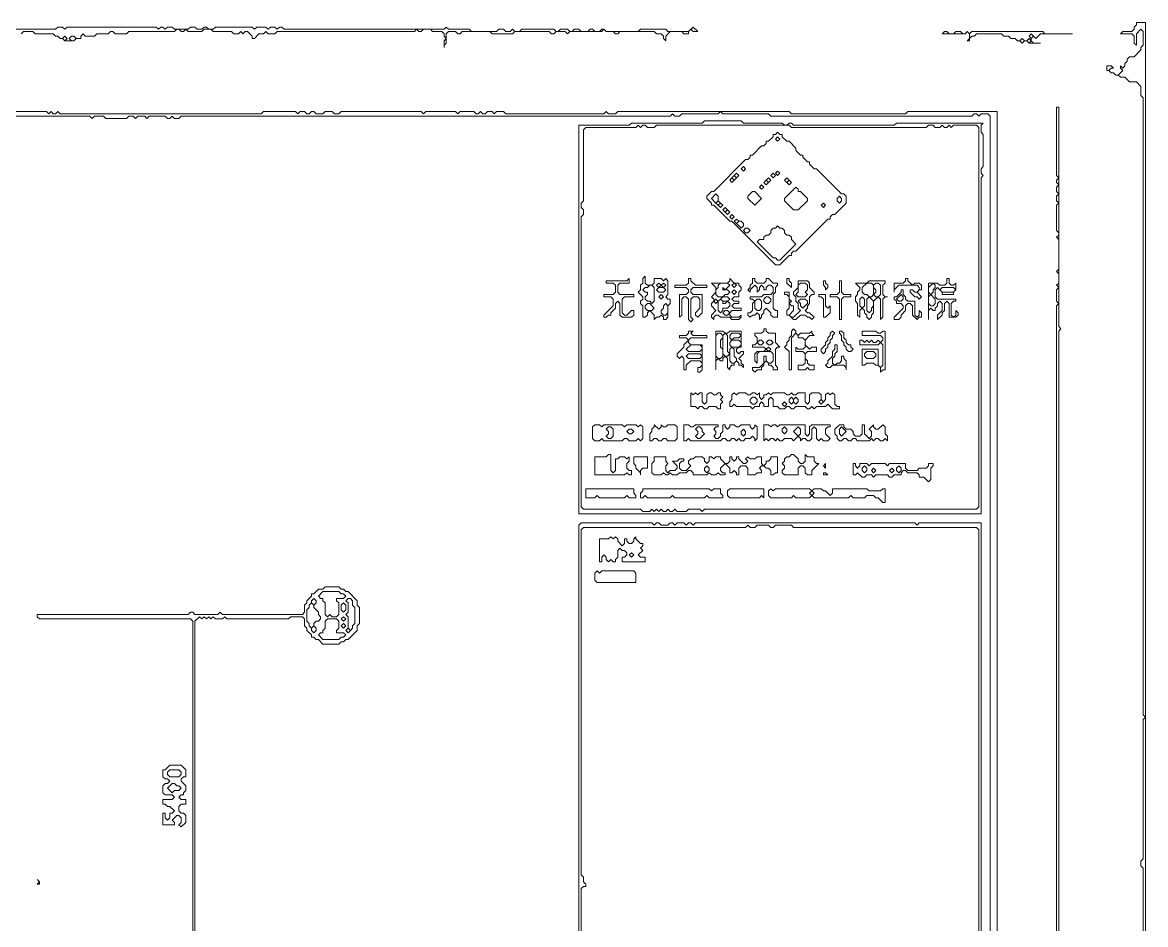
# Model space of a CAD drawing. Extents: x 4 to 2473, y 19 to 1752.
# Drawn here: x 1981.5 to 2473, y 1357.3 to 1752 of the extents above; entities that cross this region are included whole.
import ezdxf

# ---------------------------------------------------------------- set-up
doc = ezdxf.new("R2010")
doc.units = 0
doc.layers.add('TRACE_CURVE', color=3, linetype='Continuous', lineweight=0)
doc.layers.add('TRACE_TEXT_SYMBOL', color=6, linetype='Continuous', lineweight=0)

msp = doc.modelspace()

# ---------------------------------------------------------------- linework, layer by layer
at = {"layer": 'TRACE_CURVE', "color": 3}
for points in [[(2469, 1752), (2469, 1751), (2468, 1750), (2468, 1749), (2467, 1748), (2463, 1748), (2462, 1747), (2467, 1747), (2468, 1746), (2468, 1743), (2469, 1742), (2469, 1747), (2471, 1749), (2472, 1748), (2472, 1742), (2471, 1741), (2471, 1740), (2468, 1737), (2466, 1737), (2465, 1736), (2465, 1735), (2464, 1734), (2464, 1733), (2463, 1732), (2462, 1733), (2462, 1732), (2463, 1731), (2461, 1729), (2460, 1729), (2459, 1730), (2458, 1730), (2457, 1731), (2458, 1732), (2459, 1732), (2458, 1733), (2456, 1733), (2456, 1731), (2457, 1731), (2458, 1730), (2459, 1730), (2460, 1729), (2461, 1729), (2462, 1728), (2464, 1728), (2466, 1726), (2469, 1726), (2471, 1724), (2471, 1720), (2472, 1719), (2472, 1449), (2473, 1448), (2472, 1447), (2472, 1386), (2471, 1385), (2471, 1383), (2472, 1382), (2472, 1174)], [(2473, 1313), (2473, 1752), (2469, 1752)], [(1962, 1711), (2011, 1711), (2012, 1710), (2013, 1711), (2017, 1711), (2018, 1710), (2027, 1710), (2028, 1711), (2030, 1711), (2031, 1710), (2032, 1711), (2035, 1711), (2036, 1710), (2037, 1711), (2044, 1711), (2045, 1710), (2046, 1710), (2047, 1711), (2048, 1710), (2050, 1710), (2051, 1711), (2265, 1711), (2266, 1712), (2267, 1711), (2269, 1711), (2270, 1712), (2286, 1712), (2287, 1713), (2288, 1712), (2308, 1712), (2309, 1711), (2397, 1711), (2398, 1712), (2399, 1712), (2400, 1711), (2401, 1712), (2404, 1712), (2405, 1711), (2405, 1195)], [(2318, 1712), (2317, 1713), (2242, 1713), (2241, 1712), (2238, 1712), (2237, 1713), (2236, 1712), (2193, 1712), (2192, 1713), (2189, 1713), (2188, 1712), (2187, 1713), (2185, 1713), (2184, 1712), (2183, 1712), (2182, 1713), (2181, 1712), (2180, 1712), (2179, 1713), (2173, 1713), (2172, 1712), (2171, 1713), (2158, 1713), (2157, 1712), (2156, 1713), (2121, 1713), (2120, 1712), (2118, 1712), (2117, 1713), (2114, 1713), (2113, 1712), (2110, 1712), (2109, 1713), (2108, 1713), (2107, 1712), (2106, 1712), (2105, 1713), (2103, 1713), (2102, 1712), (2101, 1713), (2087, 1713), (2086, 1712), (1998, 1712), (1997, 1713), (1996, 1712), (1995, 1712), (1994, 1713), (1993, 1712), (1992, 1713), (1975, 1713)], [(2408, 1316), (2408, 1713), (2369, 1713), (2368, 1712), (2318, 1712)], [(2434, 1715), (2434, 1685), (2435, 1684), (2434, 1683), (2434, 1682), (2435, 1681), (2434, 1680), (2434, 1678), (2435, 1677), (2434, 1676), (2434, 1674), (2435, 1673), (2434, 1672), (2434, 1661), (2435, 1660), (2435, 1659), (2434, 1658), (2435, 1657), (2435, 1644), (2434, 1643), (2435, 1642), (2435, 1638), (2434, 1637), (2435, 1636), (2434, 1635), (2434, 1630), (2435, 1629), (2434, 1628), (2434, 964)], [(2435, 943), (2435, 1617), (2436, 1618), (2435, 1619), (2435, 1715), (2434, 1715)], [(2226, 1533), (2225, 1532), (2225, 564)], [(2401, 962), (2401, 1533), (2374, 1533), (2373, 1532), (2372, 1533), (2276, 1533), (2275, 1532), (2274, 1533), (2273, 1533), (2272, 1532), (2271, 1533), (2268, 1533), (2267, 1532), (2266, 1533), (2265, 1533), (2264, 1532), (2261, 1532), (2260, 1533), (2259, 1533), (2258, 1532), (2257, 1533), (2226, 1533)], [(2226, 1334), (2226, 1373), (2227, 1374), (2228, 1374), (2228, 1375), (2227, 1376), (2227, 1378), (2226, 1379), (2226, 1530), (2227, 1531), (2298, 1531), (2299, 1532), (2300, 1531), (2302, 1531), (2303, 1532), (2308, 1532), (2309, 1531), (2310, 1531), (2311, 1532), (2318, 1532), (2319, 1531), (2399, 1531), (2400, 1530), (2400, 1337)], [(2071, 1491), (2098, 1491), (2099, 1492), (2104, 1492), (2105, 1491), (2105, 1488), (2106, 1487), (2106, 1486), (2108, 1484), (2108, 1483), (2109, 1483), (2110, 1482), (2111, 1482), (2113, 1480), (2120, 1480), (2121, 1481), (2122, 1481), (2123, 1482), (2124, 1482), (2128, 1486), (2128, 1488), (2129, 1489), (2129, 1496), (2128, 1497), (2128, 1499), (2124, 1503), (2123, 1503), (2122, 1504), (2121, 1504), (2120, 1505), (2114, 1505), (2113, 1504), (2111, 1504), (2109, 1502), (2108, 1502), (2108, 1501), (2106, 1499), (2106, 1498), (2105, 1497), (2105, 1494), (2104, 1493), (2069, 1493), (2068, 1494), (2067, 1493), (2057, 1493), (2056, 1494), (2055, 1494), (2054, 1493), (1988, 1493), (1988, 1492), (1989, 1491), (2055, 1491), (2056, 1490), (2056, 1337)], [(2057, 1336), (2057, 1490), (2059, 1492), (2060, 1491), (2061, 1492), (2062, 1491), (2063, 1492), (2064, 1491), (2065, 1492), (2066, 1491), (2069, 1491), (2070, 1492), (2071, 1491)]]:
    msp.add_lwpolyline(points, dxfattribs=at)
for points in [[(2280, 1709), (2279, 1708), (2248, 1708), (2247, 1707), (2225, 1707), (2225, 1537), (2401, 1537), (2401, 1684), (2402, 1685), (2401, 1686), (2401, 1688), (2402, 1689), (2402, 1703), (2401, 1704), (2401, 1707), (2402, 1708), (2364, 1708), (2363, 1707), (2319, 1707), (2318, 1708), (2317, 1708), (2316, 1707), (2315, 1707), (2314, 1708), (2297, 1708), (2296, 1709)], [(2250, 1706), (2251, 1707), (2252, 1706), (2253, 1707), (2254, 1707), (2255, 1706), (2258, 1706), (2259, 1707), (2317, 1707), (2318, 1706), (2377, 1706), (2378, 1707), (2380, 1707), (2381, 1706), (2383, 1706), (2384, 1707), (2385, 1706), (2386, 1706), (2387, 1707), (2388, 1706), (2389, 1707), (2399, 1707), (2400, 1706), (2400, 1540), (2399, 1539), (2280, 1539), (2279, 1538), (2278, 1539), (2273, 1539), (2272, 1538), (2268, 1538), (2267, 1539), (2266, 1538), (2265, 1538), (2264, 1539), (2263, 1538), (2262, 1538), (2261, 1539), (2260, 1538), (2259, 1539), (2258, 1538), (2257, 1539), (2256, 1538), (2253, 1538), (2252, 1539), (2227, 1539), (2226, 1540), (2226, 1667), (2227, 1668), (2227, 1670), (2226, 1671), (2226, 1673), (2227, 1674), (2227, 1705), (2228, 1706)], [(2108, 1499), (2109, 1500), (2110, 1499), (2110, 1498), (2109, 1497), (2108, 1498)], [(2113, 1503), (2120, 1503), (2121, 1502), (2122, 1502), (2123, 1501), (2122, 1500), (2119, 1500), (2119, 1499), (2120, 1498), (2120, 1493), (2119, 1492), (2117, 1492), (2116, 1493), (2115, 1492), (2114, 1493), (2114, 1498), (2113, 1499), (2113, 1500), (2112, 1500), (2111, 1501)], [(2123, 1499), (2124, 1500), (2125, 1500), (2126, 1499), (2126, 1497), (2127, 1496), (2127, 1489), (2126, 1488), (2126, 1487), (2125, 1486), (2124, 1487), (2124, 1492), (2123, 1493), (2124, 1494), (2124, 1498)], [(2107, 1497), (2108, 1498), (2109, 1497), (2109, 1496), (2111, 1494), (2111, 1493), (2112, 1492), (2112, 1491), (2111, 1490), (2110, 1490), (2109, 1489), (2109, 1488), (2108, 1487), (2107, 1488), (2107, 1489), (2106, 1490), (2106, 1495), (2107, 1496)], [(2121, 1497), (2122, 1498), (2123, 1497), (2123, 1495), (2122, 1494), (2121, 1495)], [(2114, 1490), (2115, 1491), (2119, 1491), (2120, 1490), (2120, 1487), (2119, 1486), (2119, 1485), (2122, 1485), (2123, 1484), (2122, 1483), (2121, 1483), (2120, 1482), (2113, 1482), (2111, 1484), (2112, 1485), (2113, 1485), (2113, 1486), (2114, 1487)], [(2121, 1491), (2122, 1492), (2123, 1491), (2122, 1490)], [(2108, 1487), (2109, 1488), (2110, 1487), (2110, 1486), (2109, 1485), (2108, 1486)], [(2121, 1488), (2122, 1489), (2123, 1488), (2122, 1487)], [(2123, 1486), (2124, 1487), (2125, 1486), (2124, 1485)]]:
    msp.add_lwpolyline(points, close=True, dxfattribs=at)
at = {"layer": 'TRACE_TEXT_SYMBOL', "color": 6}
for points in [[(2055, 1750), (2054, 1749), (2048, 1749), (2047, 1750), (2045, 1750), (2044, 1749), (2043, 1750), (2042, 1750), (2041, 1749), (2040, 1750), (2001, 1750), (2000, 1749), (1999, 1750), (1997, 1750), (1996, 1749), (1961, 1749)], [(2271, 1747), (2273, 1747), (2273, 1748), (2274, 1749), (2275, 1748), (2277, 1748), (2275, 1750), (2273, 1748), (2264, 1748), (2263, 1749), (2252, 1749), (2251, 1748), (2237, 1748), (2236, 1749), (2235, 1749), (2234, 1748), (2232, 1748), (2231, 1749), (2230, 1749), (2229, 1748), (2226, 1748), (2225, 1749), (2223, 1749), (2222, 1748), (2221, 1748), (2220, 1749), (2217, 1749), (2216, 1748), (2215, 1748), (2214, 1749), (2200, 1749), (2199, 1748), (2197, 1748), (2196, 1749), (2195, 1748), (2193, 1748), (2192, 1749), (2190, 1749), (2189, 1748), (2178, 1748), (2177, 1749), (2168, 1749), (2167, 1750), (2166, 1749), (2096, 1749), (2095, 1750), (2094, 1750), (2093, 1749), (2092, 1750), (2090, 1750), (2089, 1749), (2088, 1750), (2084, 1750), (2083, 1749), (2082, 1750), (2066, 1750), (2065, 1749), (2063, 1749), (2062, 1750), (2061, 1750), (2060, 1749), (2058, 1749), (2057, 1750), (2055, 1750)], [(1981, 1747), (1982, 1748), (1986, 1748), (1987, 1747), (1995, 1747), (1996, 1746), (1997, 1746), (1998, 1745), (1999, 1745), (2000, 1744), (2004, 1744), (2005, 1745), (2007, 1745), (2007, 1746), (2008, 1747), (2009, 1746), (2013, 1746), (2014, 1747), (2019, 1747), (2020, 1748), (2021, 1748), (2022, 1747), (2027, 1747), (2028, 1748), (2048, 1748), (2049, 1749), (2050, 1749), (2051, 1748), (2052, 1748), (2053, 1749), (2054, 1748), (2060, 1748), (2061, 1749), (2064, 1749), (2065, 1748), (2073, 1748), (2074, 1747)], [(2074, 1747), (2076, 1747), (2077, 1748), (2078, 1747), (2079, 1748), (2080, 1748), (2082, 1746), (2082, 1745), (2083, 1745), (2085, 1747), (2087, 1747), (2088, 1748), (2089, 1747), (2092, 1747), (2093, 1748), (2153, 1748), (2154, 1749), (2155, 1748), (2156, 1748), (2157, 1749), (2160, 1749), (2161, 1748), (2165, 1748), (2166, 1747), (2166, 1746), (2167, 1745), (2166, 1744), (2166, 1741), (2166, 1742), (2167, 1743), (2167, 1747), (2168, 1748), (2171, 1748), (2172, 1747), (2173, 1747), (2174, 1748), (2186, 1748), (2187, 1747), (2196, 1747), (2197, 1748), (2212, 1748), (2213, 1747), (2214, 1747), (2215, 1748), (2219, 1748), (2220, 1747), (2221, 1748), (2235, 1748), (2236, 1749), (2237, 1748), (2240, 1748), (2241, 1747), (2242, 1747), (2243, 1748), (2258, 1748), (2259, 1747), (2261, 1747), (2262, 1746), (2262, 1745), (2263, 1744), (2263, 1746), (2265, 1748), (2270, 1748), (2271, 1747)], [(2293, 1590), (2292, 1589), (2292, 1587), (2291, 1586), (2291, 1584), (2292, 1584), (2293, 1585), (2294, 1584), (2300, 1584), (2301, 1583), (2302, 1584), (2304, 1584), (2304, 1585), (2305, 1586), (2306, 1585), (2306, 1584), (2308, 1584), (2308, 1587), (2309, 1588), (2310, 1587), (2310, 1584), (2312, 1584), (2313, 1583), (2315, 1583), (2316, 1584), (2317, 1584), (2318, 1583), (2319, 1583), (2320, 1584), (2324, 1584), (2325, 1583), (2326, 1583), (2327, 1584), (2328, 1583), (2329, 1584), (2333, 1584), (2334, 1585), (2336, 1583), (2339, 1583), (2339, 1584), (2338, 1584), (2337, 1585), (2337, 1589), (2336, 1590), (2335, 1589), (2334, 1590), (2333, 1589), (2333, 1587), (2332, 1586), (2331, 1587), (2331, 1589), (2330, 1590), (2327, 1590), (2326, 1589), (2326, 1586), (2325, 1585), (2324, 1586), (2324, 1590), (2321, 1590), (2320, 1589), (2319, 1589), (2318, 1590), (2317, 1589), (2316, 1589)], [(2316, 1589), (2315, 1590), (2310, 1590), (2309, 1589), (2308, 1590), (2307, 1589), (2306, 1589), (2306, 1588), (2305, 1587), (2304, 1588), (2304, 1590), (2303, 1589), (2302, 1590), (2301, 1590), (2300, 1589), (2299, 1589), (2298, 1590), (2295, 1590), (2294, 1589), (2293, 1590)], [(2258, 1562), (2258, 1560), (2257, 1559), (2257, 1555), (2258, 1554), (2261, 1554), (2262, 1555), (2263, 1554), (2264, 1554), (2265, 1555), (2266, 1554), (2268, 1554), (2269, 1555), (2272, 1555), (2273, 1556), (2274, 1556), (2275, 1555), (2275, 1554), (2281, 1554), (2282, 1555), (2283, 1554), (2285, 1554), (2286, 1555), (2287, 1554), (2289, 1554), (2289, 1555), (2288, 1555), (2287, 1556), (2287, 1557), (2289, 1559), (2291, 1557), (2291, 1555), (2292, 1555), (2293, 1556), (2294, 1555), (2294, 1554), (2295, 1554), (2295, 1557), (2296, 1558), (2298, 1558), (2299, 1557), (2299, 1554), (2302, 1554), (2303, 1555), (2305, 1555), (2305, 1556), (2304, 1557), (2305, 1558), (2306, 1558), (2307, 1557), (2308, 1557), (2309, 1556), (2309, 1554), (2310, 1554), (2311, 1555), (2312, 1555), (2312, 1562), (2309, 1562), (2309, 1561), (2308, 1560), (2307, 1560), (2307, 1559), (2306, 1558), (2305, 1559)], [(2305, 1559), (2305, 1562), (2303, 1562), (2302, 1561), (2300, 1561), (2299, 1562), (2298, 1561), (2299, 1560), (2298, 1559), (2297, 1559), (2295, 1561), (2295, 1562), (2294, 1562), (2294, 1561), (2293, 1560), (2292, 1561), (2292, 1562), (2291, 1562), (2291, 1560), (2290, 1559), (2289, 1559), (2287, 1561), (2287, 1562), (2285, 1562), (2284, 1561), (2283, 1562), (2282, 1562), (2282, 1560), (2281, 1559), (2280, 1560), (2280, 1561), (2279, 1562), (2276, 1562), (2275, 1561), (2274, 1561), (2273, 1560), (2273, 1559), (2274, 1558), (2272, 1556), (2270, 1556), (2269, 1557), (2269, 1559), (2270, 1560), (2271, 1560), (2271, 1561), (2269, 1561), (2268, 1560), (2266, 1560), (2268, 1558), (2268, 1557), (2267, 1556), (2265, 1556), (2264, 1555), (2263, 1556), (2263, 1558), (2264, 1559), (2263, 1560), (2263, 1562), (2258, 1562)]]:
    msp.add_lwpolyline(points, dxfattribs=at)
for points in [[(1999, 1745), (2000, 1746), (2001, 1745), (2000, 1744)], [(2002, 1745), (2003, 1746), (2004, 1746), (2005, 1745), (2004, 1744), (2003, 1744)], [(2385, 1748), (2384, 1747), (2394, 1747), (2395, 1748), (2396, 1747), (2396, 1745), (2395, 1744), (2396, 1744), (2396, 1745), (2397, 1746), (2398, 1746), (2399, 1747), (2410, 1747), (2411, 1746), (2413, 1746), (2414, 1745), (2416, 1745), (2417, 1744), (2418, 1744), (2419, 1743), (2420, 1744), (2421, 1744), (2422, 1743), (2427, 1743), (2424, 1743), (2423, 1744), (2423, 1745), (2424, 1746), (2425, 1745), (2427, 1747), (2441, 1747), (2429, 1747), (2428, 1748), (2397, 1748), (2396, 1747), (2395, 1748), (2394, 1747), (2393, 1747), (2392, 1748), (2390, 1748), (2389, 1747), (2387, 1747), (2386, 1748)], [(2418, 1744), (2419, 1745), (2420, 1744), (2419, 1743)], [(2421, 1744), (2422, 1745), (2423, 1744), (2422, 1743)], [(2422, 1746), (2423, 1747), (2424, 1746), (2423, 1745)], [(2312, 1704), (2311, 1703), (2310, 1703), (2310, 1702), (2308, 1700), (2307, 1700), (2307, 1699), (2306, 1698), (2305, 1698), (2301, 1694), (2300, 1694), (2300, 1693), (2299, 1692), (2298, 1692), (2284, 1678), (2283, 1678), (2281, 1676), (2281, 1675), (2283, 1673), (2283, 1672), (2284, 1672), (2291, 1665), (2292, 1665), (2311, 1646), (2313, 1646), (2317, 1650), (2318, 1650), (2318, 1651), (2319, 1652), (2320, 1652), (2334, 1666), (2335, 1666), (2335, 1667), (2336, 1668), (2337, 1668), (2342, 1673), (2342, 1676), (2341, 1677), (2340, 1677), (2329, 1688), (2328, 1688), (2326, 1690), (2326, 1691), (2325, 1691), (2323, 1693), (2323, 1694), (2322, 1694), (2320, 1696), (2320, 1697), (2317, 1700), (2316, 1700), (2314, 1702), (2314, 1703), (2313, 1703)], [(2311, 1701), (2312, 1702), (2313, 1701), (2312, 1700)], [(2293, 1685), (2294, 1686), (2295, 1685), (2294, 1684)], [(2296, 1688), (2297, 1689), (2298, 1688), (2297, 1687)], [(2309, 1685), (2310, 1686), (2311, 1685), (2310, 1684)], [(2311, 1686), (2312, 1687), (2313, 1686), (2312, 1685)], [(2291, 1683), (2292, 1684), (2293, 1683), (2292, 1682)], [(2292, 1684), (2293, 1685), (2294, 1684), (2293, 1683)], [(2304, 1680), (2305, 1681), (2306, 1680), (2305, 1679)], [(2306, 1682), (2307, 1683), (2308, 1682), (2307, 1681)], [(2307, 1683), (2308, 1684), (2309, 1683), (2308, 1682)], [(2315, 1683), (2316, 1684), (2317, 1683), (2316, 1682)], [(2316, 1682), (2317, 1683), (2318, 1682), (2317, 1681)], [(2285, 1677), (2286, 1676), (2286, 1674), (2285, 1673), (2283, 1675)], [(2301, 1678), (2302, 1678), (2305, 1675), (2302, 1672), (2299, 1675), (2299, 1676)], [(2320, 1680), (2321, 1679), (2321, 1678), (2322, 1678), (2325, 1675), (2325, 1674), (2321, 1670), (2319, 1670), (2315, 1674), (2315, 1675)], [(2285, 1673), (2286, 1674), (2287, 1673), (2286, 1672)], [(2286, 1672), (2287, 1673), (2288, 1672), (2287, 1671)], [(2331, 1672), (2332, 1673), (2333, 1672), (2332, 1671)], [(2338, 1675), (2339, 1676), (2340, 1675), (2340, 1674), (2339, 1673), (2338, 1674)], [(2288, 1670), (2289, 1671), (2290, 1670), (2289, 1669)], [(2289, 1669), (2290, 1670), (2291, 1669), (2290, 1668)], [(2291, 1667), (2292, 1668), (2293, 1667), (2292, 1666)], [(2293, 1665), (2294, 1666), (2295, 1665), (2294, 1664)], [(2294, 1664), (2295, 1665), (2296, 1665), (2297, 1664), (2297, 1663), (2296, 1662)], [(2297, 1661), (2298, 1662), (2299, 1662), (2300, 1661), (2299, 1660), (2298, 1660)], [(2311, 1662), (2312, 1663), (2313, 1662), (2314, 1662), (2315, 1661), (2315, 1660), (2316, 1659), (2317, 1659), (2318, 1658), (2318, 1657), (2320, 1655), (2313, 1648), (2312, 1648), (2311, 1649), (2310, 1649), (2303, 1656), (2304, 1657), (2306, 1657), (2306, 1658), (2307, 1659), (2308, 1659), (2309, 1660), (2309, 1661), (2310, 1662)], [(2247, 1640), (2246, 1639), (2237, 1639), (2237, 1638), (2240, 1638), (2241, 1637), (2241, 1634), (2240, 1633), (2236, 1633), (2236, 1632), (2239, 1632), (2240, 1631), (2240, 1628), (2236, 1624), (2236, 1623), (2237, 1623), (2238, 1624), (2239, 1624), (2239, 1625), (2241, 1627), (2241, 1629), (2242, 1630), (2243, 1629), (2243, 1624), (2244, 1623), (2248, 1623), (2249, 1624), (2249, 1626), (2248, 1626), (2246, 1624), (2245, 1624), (2244, 1625), (2244, 1631), (2245, 1632), (2249, 1632), (2249, 1633), (2243, 1633), (2242, 1634), (2242, 1637), (2243, 1638), (2247, 1638)], [(2254, 1641), (2253, 1640), (2253, 1638), (2252, 1637), (2252, 1635), (2251, 1634), (2253, 1632), (2253, 1631), (2252, 1630), (2252, 1629), (2253, 1628), (2253, 1623), (2254, 1623), (2255, 1624), (2255, 1625), (2256, 1626), (2258, 1624), (2258, 1622), (2259, 1623), (2260, 1623), (2261, 1624), (2262, 1623), (2262, 1622), (2263, 1622), (2264, 1623), (2264, 1628), (2265, 1629), (2265, 1631), (2264, 1631), (2263, 1632), (2264, 1633), (2264, 1639), (2263, 1640), (2262, 1639), (2261, 1640), (2258, 1640), (2258, 1638), (2257, 1637), (2255, 1637), (2254, 1638)], [(2255, 1636), (2256, 1637), (2257, 1637), (2258, 1636), (2258, 1630), (2257, 1629), (2256, 1630), (2255, 1630), (2254, 1631), (2254, 1632), (2255, 1633), (2255, 1634), (2254, 1634), (2253, 1635), (2254, 1636)], [(2259, 1637), (2260, 1638), (2261, 1637), (2260, 1636)], [(2261, 1637), (2262, 1638), (2263, 1637), (2262, 1636)], [(2273, 1640), (2273, 1638), (2272, 1637), (2267, 1637), (2267, 1636), (2272, 1636), (2273, 1635), (2273, 1634), (2272, 1633), (2269, 1633), (2269, 1623), (2270, 1624), (2270, 1631), (2271, 1632), (2272, 1632), (2273, 1631), (2273, 1622), (2274, 1621), (2275, 1622), (2274, 1623), (2274, 1631), (2275, 1632), (2277, 1632), (2278, 1631), (2278, 1627), (2276, 1625), (2276, 1624), (2277, 1623), (2279, 1625), (2279, 1633), (2275, 1633), (2274, 1634), (2274, 1635), (2275, 1636), (2281, 1636), (2281, 1637), (2276, 1637), (2274, 1639), (2274, 1640)], [(2291, 1640), (2291, 1639), (2290, 1638), (2283, 1638), (2285, 1636), (2285, 1634), (2283, 1632), (2284, 1631), (2284, 1630), (2283, 1629), (2283, 1628), (2285, 1626), (2283, 1624), (2283, 1623), (2284, 1622), (2284, 1623), (2285, 1624), (2286, 1624), (2287, 1623), (2291, 1623), (2292, 1622), (2295, 1622), (2296, 1623), (2296, 1624), (2295, 1623), (2292, 1623), (2291, 1624), (2291, 1625), (2292, 1626), (2296, 1626), (2296, 1627), (2293, 1627), (2292, 1628), (2293, 1629), (2295, 1629), (2295, 1630), (2293, 1630), (2292, 1631), (2293, 1632), (2295, 1632), (2295, 1634), (2296, 1635), (2296, 1636), (2295, 1637), (2295, 1638), (2293, 1638)], [(2286, 1637), (2287, 1638), (2290, 1638), (2291, 1637), (2289, 1635), (2288, 1636), (2288, 1635), (2290, 1635), (2291, 1634), (2290, 1633), (2289, 1633), (2288, 1632), (2286, 1632), (2285, 1633), (2285, 1635), (2286, 1636)], [(2292, 1637), (2293, 1638), (2294, 1637), (2293, 1636)], [(2301, 1640), (2301, 1638), (2300, 1637), (2300, 1636), (2299, 1635), (2300, 1634), (2300, 1635), (2302, 1637), (2303, 1636), (2303, 1634), (2304, 1635), (2304, 1636), (2305, 1637), (2306, 1636), (2306, 1635), (2307, 1635), (2307, 1636), (2308, 1637), (2309, 1637), (2310, 1636), (2310, 1634), (2309, 1633), (2306, 1633), (2305, 1632), (2300, 1632), (2300, 1631), (2301, 1631), (2302, 1630), (2301, 1629), (2301, 1626), (2300, 1625), (2299, 1625), (2299, 1624), (2300, 1623), (2301, 1624), (2302, 1624), (2303, 1625), (2304, 1624), (2304, 1622), (2305, 1623), (2305, 1624), (2306, 1625), (2306, 1626), (2307, 1627), (2309, 1625), (2309, 1624), (2310, 1623), (2312, 1623), (2312, 1626), (2311, 1626), (2310, 1627), (2310, 1633), (2311, 1634), (2311, 1636), (2312, 1637), (2312, 1638), (2310, 1638), (2308, 1640), (2307, 1640), (2307, 1639), (2306, 1638), (2303, 1638), (2302, 1639), (2302, 1640)], [(2321, 1639), (2321, 1636), (2319, 1634), (2319, 1633), (2320, 1632), (2320, 1630), (2321, 1629), (2321, 1627), (2322, 1626), (2319, 1623), (2318, 1623), (2317, 1624), (2319, 1626), (2319, 1628), (2318, 1628), (2317, 1629), (2318, 1630), (2317, 1631), (2317, 1634), (2315, 1634), (2315, 1633), (2316, 1633), (2317, 1632), (2317, 1627), (2316, 1626), (2316, 1624), (2317, 1624), (2319, 1622), (2320, 1622), (2322, 1624), (2324, 1624), (2325, 1623), (2326, 1623), (2327, 1622), (2328, 1623), (2326, 1625), (2325, 1625), (2324, 1626), (2325, 1627), (2325, 1628), (2326, 1629), (2326, 1632), (2327, 1633), (2328, 1633), (2328, 1634), (2326, 1636), (2326, 1638), (2325, 1639)], [(2316, 1640), (2316, 1638), (2318, 1636), (2318, 1638), (2317, 1639), (2317, 1640)], [(2321, 1637), (2322, 1638), (2324, 1638), (2325, 1637), (2325, 1635), (2324, 1634), (2325, 1633), (2324, 1632), (2321, 1632), (2320, 1633), (2321, 1634)], [(2332, 1639), (2332, 1637), (2333, 1636), (2333, 1635), (2334, 1636), (2334, 1637), (2333, 1638), (2333, 1639)], [(2339, 1639), (2339, 1634), (2338, 1633), (2335, 1633), (2335, 1632), (2338, 1632), (2339, 1631), (2339, 1622), (2340, 1622), (2340, 1631), (2341, 1632), (2344, 1632), (2344, 1633), (2341, 1633), (2340, 1634), (2340, 1639)], [(2352, 1639), (2351, 1638), (2346, 1638), (2348, 1636), (2348, 1635), (2347, 1634), (2347, 1633), (2346, 1632), (2346, 1630), (2347, 1629), (2347, 1624), (2348, 1623), (2348, 1626), (2349, 1627), (2350, 1626), (2350, 1625), (2351, 1624), (2351, 1623), (2352, 1622), (2353, 1623), (2353, 1624), (2354, 1625), (2354, 1630), (2356, 1632), (2357, 1631), (2357, 1622), (2358, 1623), (2358, 1631), (2359, 1632), (2360, 1632), (2359, 1632), (2358, 1633), (2358, 1637), (2359, 1638), (2359, 1639)], [(2351, 1638), (2353, 1638), (2354, 1637), (2354, 1633), (2353, 1632), (2352, 1632), (2351, 1633), (2350, 1633), (2349, 1634), (2349, 1636)], [(2354, 1637), (2355, 1638), (2356, 1638), (2357, 1637), (2357, 1633), (2356, 1632), (2355, 1632), (2354, 1633), (2355, 1634), (2355, 1635), (2354, 1636)], [(2368, 1640), (2368, 1639), (2367, 1638), (2363, 1638), (2363, 1634), (2363, 1635), (2365, 1637), (2373, 1637), (2374, 1636), (2374, 1635), (2373, 1634), (2372, 1634), (2371, 1635), (2370, 1635), (2370, 1634), (2372, 1632), (2373, 1632), (2374, 1631), (2375, 1632), (2373, 1634), (2374, 1635), (2375, 1635), (2375, 1637), (2374, 1638), (2372, 1638), (2371, 1637), (2369, 1639), (2369, 1640)], [(2386, 1640), (2386, 1638), (2385, 1637), (2383, 1637), (2382, 1638), (2378, 1638), (2378, 1622), (2378, 1626), (2379, 1627), (2380, 1626), (2381, 1626), (2381, 1627), (2382, 1628), (2382, 1629), (2383, 1630), (2384, 1629), (2384, 1626), (2382, 1624), (2382, 1622), (2384, 1624), (2384, 1625), (2385, 1626), (2385, 1629), (2386, 1630), (2387, 1629), (2387, 1623), (2390, 1623), (2391, 1624), (2391, 1625), (2390, 1626), (2390, 1624), (2389, 1623), (2388, 1624), (2388, 1629), (2389, 1630), (2390, 1630), (2390, 1631), (2382, 1631), (2381, 1632), (2381, 1635), (2382, 1636), (2384, 1634), (2384, 1633), (2389, 1633), (2389, 1634), (2390, 1635), (2390, 1638), (2389, 1637), (2388, 1637), (2387, 1638), (2387, 1640)], [(2380, 1638), (2381, 1637), (2381, 1636), (2380, 1635), (2380, 1634), (2379, 1633), (2378, 1634), (2378, 1636)], [(2259, 1635), (2260, 1636), (2262, 1636), (2263, 1635), (2262, 1634), (2260, 1634)], [(2260, 1632), (2261, 1633), (2262, 1632), (2261, 1631)], [(2287, 1631), (2288, 1632), (2290, 1632), (2291, 1631), (2290, 1630), (2288, 1630)], [(2292, 1634), (2293, 1635), (2294, 1634), (2293, 1633)], [(2306, 1631), (2307, 1632), (2308, 1632), (2309, 1631), (2309, 1630), (2308, 1629), (2307, 1629), (2306, 1630)], [(2330, 1633), (2330, 1632), (2331, 1632), (2332, 1631), (2332, 1623), (2333, 1623), (2335, 1625), (2335, 1628), (2334, 1627), (2333, 1628), (2333, 1633)], [(2348, 1631), (2349, 1632), (2350, 1631), (2350, 1628), (2349, 1627), (2348, 1628)], [(2351, 1631), (2352, 1632), (2354, 1630), (2354, 1628), (2353, 1627), (2353, 1626), (2352, 1625), (2351, 1626)], [(2366, 1635), (2366, 1634), (2364, 1632), (2363, 1632), (2363, 1631), (2364, 1630), (2364, 1629), (2366, 1629), (2367, 1628), (2367, 1627), (2363, 1623), (2363, 1622), (2365, 1622), (2366, 1623), (2366, 1624), (2368, 1626), (2368, 1628), (2369, 1629), (2370, 1629), (2371, 1628), (2371, 1624), (2373, 1622), (2374, 1623), (2375, 1623), (2375, 1625), (2374, 1626), (2374, 1624), (2373, 1623), (2372, 1624), (2372, 1630), (2369, 1630), (2368, 1631), (2368, 1632), (2367, 1633), (2367, 1635)], [(2366, 1633), (2367, 1632), (2367, 1631), (2366, 1630), (2365, 1630), (2364, 1631)], [(2378, 1632), (2379, 1633), (2381, 1631), (2381, 1629), (2380, 1628), (2379, 1628), (2378, 1629)], [(2383, 1635), (2384, 1636), (2389, 1636), (2390, 1635), (2389, 1634), (2384, 1634)], [(2254, 1628), (2255, 1629), (2256, 1629), (2258, 1627), (2257, 1626), (2255, 1626), (2254, 1627)], [(2262, 1628), (2263, 1629), (2264, 1628), (2264, 1625), (2263, 1624), (2262, 1624), (2261, 1625), (2261, 1626), (2262, 1627)], [(2284, 1630), (2285, 1631), (2286, 1630), (2285, 1629)], [(2286, 1630), (2287, 1631), (2288, 1630), (2288, 1629), (2289, 1629), (2290, 1630), (2291, 1629), (2291, 1628), (2290, 1627), (2288, 1627), (2288, 1626), (2287, 1625), (2286, 1626)], [(2302, 1630), (2303, 1631), (2304, 1631), (2305, 1630), (2305, 1627), (2304, 1626), (2303, 1626), (2302, 1627)], [(2321, 1630), (2322, 1631), (2324, 1631), (2325, 1630), (2325, 1629), (2323, 1627), (2322, 1628), (2322, 1629)], [(2288, 1625), (2289, 1626), (2290, 1626), (2291, 1625), (2290, 1624), (2289, 1624)], [(2306, 1618), (2306, 1617), (2305, 1616), (2302, 1616), (2302, 1615), (2303, 1614), (2303, 1612), (2302, 1611), (2301, 1611), (2301, 1610), (2306, 1610), (2307, 1609), (2306, 1608), (2303, 1608), (2302, 1607), (2302, 1604), (2303, 1603), (2303, 1607), (2304, 1608), (2309, 1608), (2310, 1607), (2310, 1604), (2309, 1603), (2308, 1603), (2307, 1604), (2307, 1606), (2306, 1606), (2306, 1603), (2304, 1601), (2301, 1601), (2301, 1600), (2302, 1599), (2303, 1600), (2305, 1600), (2305, 1601), (2306, 1602), (2306, 1603), (2307, 1604), (2308, 1603), (2308, 1602), (2309, 1602), (2310, 1601), (2310, 1600), (2312, 1600), (2312, 1601), (2311, 1602), (2311, 1609), (2312, 1610), (2313, 1610), (2311, 1612), (2311, 1616), (2308, 1616), (2307, 1617), (2307, 1618)], [(2319, 1618), (2318, 1617), (2318, 1615), (2317, 1614), (2317, 1613), (2316, 1612), (2316, 1611), (2315, 1610), (2317, 1608), (2317, 1600), (2318, 1600), (2318, 1614), (2320, 1616), (2321, 1615), (2321, 1614), (2323, 1614), (2324, 1613), (2324, 1610), (2323, 1609), (2321, 1609), (2320, 1610), (2320, 1608), (2323, 1608), (2324, 1607), (2324, 1603), (2323, 1602), (2321, 1602), (2321, 1600), (2324, 1600), (2325, 1601), (2326, 1600), (2328, 1600), (2328, 1602), (2326, 1602), (2325, 1603), (2325, 1604), (2324, 1605), (2324, 1607), (2325, 1608), (2329, 1608), (2329, 1610), (2327, 1610), (2326, 1609), (2324, 1611), (2324, 1613), (2326, 1615), (2328, 1615), (2327, 1616), (2327, 1617), (2326, 1616), (2322, 1616), (2321, 1615), (2320, 1616), (2320, 1617)], [(2273, 1617), (2273, 1616), (2272, 1615), (2269, 1615), (2269, 1614), (2272, 1614), (2273, 1613), (2271, 1611), (2271, 1610), (2268, 1607), (2268, 1606), (2269, 1605), (2270, 1606), (2271, 1605), (2271, 1600), (2272, 1600), (2272, 1602), (2274, 1604), (2278, 1604), (2279, 1603), (2279, 1602), (2278, 1601), (2277, 1601), (2277, 1599), (2278, 1599), (2279, 1600), (2279, 1611), (2274, 1611), (2273, 1612), (2273, 1613), (2274, 1614), (2281, 1614), (2281, 1615), (2275, 1615), (2274, 1616), (2275, 1617)], [(2285, 1617), (2285, 1600), (2285, 1604), (2286, 1605), (2287, 1604), (2288, 1604), (2288, 1605), (2289, 1606), (2290, 1605), (2290, 1601), (2291, 1600), (2291, 1601), (2292, 1602), (2293, 1602), (2293, 1603), (2294, 1604), (2295, 1603), (2295, 1602), (2296, 1602), (2297, 1601), (2297, 1602), (2296, 1603), (2296, 1604), (2295, 1605), (2297, 1607), (2297, 1608), (2296, 1608), (2295, 1607), (2294, 1608), (2294, 1609), (2295, 1610), (2296, 1610), (2296, 1617), (2291, 1617), (2290, 1616), (2289, 1616), (2288, 1617)], [(2285, 1615), (2286, 1616), (2287, 1616), (2288, 1615), (2288, 1614), (2287, 1613), (2287, 1610), (2288, 1609), (2288, 1606), (2287, 1605), (2286, 1605), (2285, 1606)], [(2288, 1615), (2289, 1616), (2290, 1615), (2290, 1608), (2291, 1607), (2290, 1606), (2289, 1606), (2288, 1607)], [(2291, 1615), (2292, 1616), (2295, 1616), (2296, 1615), (2295, 1614), (2293, 1614), (2292, 1613), (2291, 1614)], [(2291, 1612), (2292, 1613), (2295, 1613), (2296, 1612), (2296, 1611), (2295, 1610), (2292, 1610), (2291, 1611)], [(2303, 1612), (2304, 1613), (2305, 1613), (2306, 1612), (2305, 1611), (2304, 1611)], [(2307, 1612), (2308, 1613), (2309, 1613), (2310, 1612), (2309, 1611), (2308, 1611)], [(2336, 1617), (2335, 1616), (2335, 1615), (2334, 1614), (2334, 1613), (2333, 1612), (2333, 1611), (2331, 1609), (2331, 1608), (2332, 1607), (2333, 1608), (2333, 1609), (2334, 1610), (2334, 1611), (2335, 1612), (2335, 1613), (2336, 1614), (2336, 1615), (2337, 1616)], [(2339, 1617), (2339, 1616), (2340, 1615), (2340, 1613), (2341, 1612), (2341, 1611), (2342, 1610), (2342, 1609), (2343, 1608), (2344, 1608), (2345, 1609), (2344, 1610), (2344, 1611), (2343, 1611), (2342, 1612), (2342, 1613), (2341, 1614), (2341, 1616), (2340, 1617)], [(2349, 1617), (2349, 1615), (2357, 1615), (2358, 1614), (2358, 1613), (2357, 1612), (2356, 1613), (2355, 1612), (2354, 1612), (2353, 1613), (2352, 1612), (2351, 1613), (2350, 1612), (2349, 1613), (2348, 1613), (2348, 1611), (2356, 1611), (2357, 1612), (2358, 1611), (2358, 1602), (2357, 1601), (2356, 1602), (2356, 1609), (2349, 1609), (2349, 1602), (2350, 1602), (2351, 1603), (2354, 1603), (2355, 1602), (2356, 1602), (2357, 1601), (2357, 1599), (2358, 1600), (2359, 1600), (2359, 1617), (2358, 1617), (2357, 1616), (2356, 1616), (2355, 1617)], [(2274, 1611), (2278, 1611), (2279, 1610), (2279, 1609), (2278, 1608), (2273, 1608), (2272, 1609)], [(2291, 1609), (2292, 1610), (2293, 1609), (2293, 1606), (2294, 1605), (2294, 1604), (2293, 1603), (2292, 1603), (2291, 1604)], [(2307, 1609), (2308, 1610), (2309, 1609), (2308, 1608)], [(2337, 1611), (2337, 1609), (2336, 1608), (2336, 1606), (2334, 1604), (2334, 1603), (2333, 1602), (2334, 1601), (2335, 1601), (2336, 1602), (2341, 1602), (2342, 1601), (2342, 1600), (2342, 1604), (2341, 1605), (2341, 1606), (2340, 1606), (2340, 1604), (2339, 1603), (2338, 1603), (2337, 1602), (2336, 1603), (2336, 1605), (2337, 1606), (2337, 1607), (2338, 1608), (2338, 1611)], [(2350, 1607), (2351, 1608), (2354, 1608), (2355, 1607), (2355, 1606), (2354, 1605), (2351, 1605), (2350, 1606)], [(2272, 1606), (2273, 1607), (2278, 1607), (2279, 1606), (2278, 1605), (2273, 1605)], [(2274, 1590), (2274, 1584), (2276, 1584), (2277, 1583), (2278, 1584), (2279, 1584), (2280, 1583), (2281, 1583), (2282, 1584), (2285, 1584), (2286, 1583), (2287, 1583), (2287, 1585), (2288, 1586), (2287, 1587), (2288, 1588), (2287, 1589), (2287, 1590), (2286, 1590), (2285, 1589), (2284, 1589), (2283, 1590), (2282, 1590), (2281, 1589), (2281, 1586), (2280, 1585), (2279, 1586), (2279, 1590), (2278, 1590), (2277, 1589), (2276, 1590), (2275, 1589)], [(2300, 1587), (2301, 1588), (2302, 1588), (2303, 1587), (2303, 1586), (2302, 1585), (2301, 1585), (2300, 1586)], [(2317, 1587), (2318, 1588), (2319, 1587), (2319, 1586), (2318, 1585), (2317, 1586)], [(2319, 1587), (2320, 1588), (2321, 1587), (2321, 1586), (2320, 1585), (2319, 1586)], [(2314, 1585), (2315, 1586), (2316, 1585), (2315, 1584)], [(2330, 1586), (2331, 1587), (2332, 1586), (2331, 1585)], [(2232, 1576), (2231, 1575), (2231, 1570), (2232, 1569), (2234, 1569), (2235, 1570), (2236, 1569), (2244, 1569), (2245, 1570), (2246, 1570), (2247, 1569), (2250, 1569), (2251, 1570), (2252, 1569), (2253, 1570), (2253, 1575), (2252, 1576), (2251, 1575), (2250, 1576), (2246, 1576), (2245, 1575), (2244, 1576), (2236, 1576), (2235, 1575), (2234, 1576)], [(2237, 1574), (2238, 1575), (2239, 1575), (2240, 1574), (2240, 1571), (2239, 1570), (2238, 1570), (2237, 1571), (2238, 1572), (2238, 1573)], [(2246, 1573), (2247, 1574), (2248, 1574), (2249, 1573), (2248, 1572), (2247, 1572)], [(2258, 1576), (2258, 1575), (2257, 1574), (2257, 1573), (2256, 1572), (2256, 1569), (2257, 1569), (2258, 1570), (2259, 1570), (2260, 1569), (2261, 1569), (2262, 1570), (2263, 1570), (2264, 1569), (2267, 1569), (2268, 1570), (2268, 1575), (2267, 1576), (2264, 1576), (2263, 1575), (2262, 1575), (2261, 1576), (2261, 1575), (2260, 1574)], [(2271, 1576), (2271, 1569), (2272, 1569), (2273, 1570), (2274, 1569), (2287, 1569), (2288, 1570), (2289, 1570), (2290, 1569), (2291, 1569), (2292, 1570), (2293, 1570), (2294, 1569), (2295, 1570), (2296, 1569), (2297, 1569), (2298, 1570), (2300, 1570), (2301, 1571), (2302, 1570), (2302, 1569), (2303, 1570), (2303, 1575), (2302, 1576), (2302, 1575), (2301, 1574), (2300, 1575), (2300, 1576), (2296, 1576), (2295, 1575), (2294, 1575), (2293, 1576), (2291, 1576), (2291, 1575), (2290, 1574), (2289, 1575), (2289, 1576), (2288, 1576), (2288, 1573), (2287, 1572), (2287, 1571), (2286, 1570), (2285, 1570), (2284, 1571), (2285, 1572), (2285, 1573), (2284, 1574), (2285, 1575), (2286, 1575), (2286, 1576), (2276, 1576), (2275, 1575), (2274, 1575), (2273, 1576)], [(2276, 1574), (2277, 1575), (2278, 1575), (2279, 1574), (2279, 1573), (2280, 1572), (2278, 1570), (2277, 1570), (2276, 1571), (2277, 1572), (2277, 1573)], [(2296, 1573), (2297, 1574), (2298, 1573), (2298, 1572), (2297, 1571), (2296, 1572)], [(2306, 1576), (2306, 1569), (2307, 1570), (2308, 1569), (2309, 1570), (2310, 1570), (2311, 1569), (2312, 1570), (2313, 1569), (2314, 1569), (2315, 1570), (2318, 1570), (2319, 1569), (2321, 1571), (2322, 1570), (2322, 1569), (2323, 1570), (2324, 1570), (2325, 1569), (2326, 1569), (2327, 1570), (2327, 1574), (2328, 1575), (2329, 1574), (2329, 1570), (2330, 1569), (2331, 1570), (2332, 1569), (2334, 1569), (2335, 1570), (2333, 1572), (2333, 1574), (2334, 1575), (2335, 1575), (2335, 1576), (2327, 1576), (2326, 1575), (2326, 1572), (2325, 1571), (2324, 1572), (2324, 1576), (2313, 1576), (2312, 1575), (2311, 1576), (2310, 1576), (2309, 1575), (2308, 1576)], [(2314, 1574), (2315, 1575), (2316, 1574), (2316, 1573), (2315, 1572), (2314, 1573)], [(2321, 1575), (2322, 1574), (2322, 1572), (2321, 1571), (2319, 1573)], [(2339, 1576), (2337, 1574), (2337, 1572), (2338, 1571), (2338, 1570), (2339, 1569), (2340, 1569), (2341, 1570), (2342, 1570), (2343, 1569), (2344, 1569), (2345, 1570), (2346, 1570), (2347, 1569), (2352, 1569), (2353, 1570), (2354, 1569), (2355, 1570), (2356, 1570), (2357, 1569), (2358, 1569), (2359, 1570), (2360, 1569), (2360, 1571), (2359, 1572), (2359, 1575), (2358, 1576), (2356, 1574), (2355, 1574), (2354, 1575), (2354, 1576), (2352, 1574), (2353, 1573), (2353, 1571), (2352, 1570), (2350, 1572), (2350, 1576), (2349, 1576), (2349, 1572), (2348, 1571), (2346, 1571), (2345, 1572), (2345, 1573), (2344, 1574), (2342, 1574), (2341, 1575), (2341, 1576)], [(2339, 1574), (2340, 1575), (2342, 1573), (2340, 1571), (2339, 1572)], [(2238, 1563), (2237, 1562), (2232, 1562), (2232, 1554), (2245, 1554), (2246, 1555), (2247, 1554), (2248, 1554), (2248, 1556), (2247, 1556), (2246, 1557), (2246, 1559), (2247, 1560), (2247, 1562), (2246, 1561), (2245, 1562), (2243, 1562), (2242, 1561), (2241, 1561), (2241, 1556), (2240, 1555), (2239, 1556), (2239, 1563)], [(2318, 1563), (2317, 1562), (2316, 1562), (2315, 1561), (2315, 1560), (2314, 1559), (2315, 1558), (2315, 1557), (2314, 1556), (2314, 1555), (2315, 1554), (2321, 1554), (2321, 1557), (2322, 1558), (2323, 1558), (2324, 1557), (2324, 1555), (2325, 1554), (2327, 1554), (2327, 1556), (2330, 1559), (2329, 1559), (2328, 1560), (2328, 1562), (2325, 1562), (2324, 1563), (2324, 1560), (2323, 1559), (2322, 1559), (2321, 1560), (2321, 1561), (2319, 1563)], [(2249, 1562), (2249, 1559), (2250, 1558), (2250, 1557), (2252, 1555), (2252, 1554), (2252, 1556), (2253, 1557), (2255, 1557), (2255, 1562)], [(2333, 1559), (2332, 1558), (2333, 1557)], [(2345, 1559), (2345, 1554), (2346, 1554), (2347, 1555), (2349, 1553), (2350, 1553), (2351, 1554), (2353, 1554), (2354, 1553), (2355, 1554), (2360, 1554), (2361, 1553), (2362, 1553), (2363, 1554), (2366, 1554), (2366, 1555), (2367, 1556), (2368, 1556), (2369, 1555), (2373, 1555), (2374, 1554), (2374, 1553), (2376, 1553), (2378, 1551), (2379, 1552), (2379, 1557), (2380, 1558), (2380, 1559), (2378, 1559), (2378, 1558), (2377, 1557), (2374, 1557), (2373, 1556), (2369, 1556), (2368, 1557), (2368, 1559), (2361, 1559), (2360, 1558), (2359, 1559), (2353, 1559), (2352, 1558), (2351, 1559), (2348, 1559), (2348, 1558), (2347, 1557), (2346, 1558), (2346, 1559)], [(2280, 1557), (2281, 1558), (2282, 1557), (2282, 1556), (2281, 1555), (2280, 1556)], [(2332, 1555), (2332, 1554), (2334, 1554), (2333, 1555)], [(2349, 1557), (2350, 1558), (2351, 1557), (2351, 1556), (2350, 1555), (2349, 1556)], [(2353, 1556), (2354, 1557), (2355, 1556), (2354, 1555)], [(2361, 1556), (2362, 1557), (2363, 1556), (2362, 1555)], [(2364, 1557), (2365, 1558), (2366, 1557), (2366, 1556), (2365, 1555), (2364, 1556)], [(2228, 1548), (2228, 1544), (2232, 1544), (2233, 1545), (2234, 1544), (2245, 1544), (2246, 1545), (2247, 1544), (2250, 1544), (2250, 1545), (2249, 1546), (2249, 1548)], [(2253, 1548), (2253, 1547), (2252, 1546), (2252, 1544), (2253, 1544), (2254, 1545), (2255, 1544), (2265, 1544), (2266, 1545), (2267, 1544), (2280, 1544), (2281, 1545), (2282, 1544), (2288, 1544), (2288, 1545), (2287, 1546), (2287, 1548), (2284, 1548), (2283, 1547), (2282, 1548)], [(2291, 1548), (2290, 1547), (2290, 1545), (2291, 1544), (2304, 1544), (2305, 1545), (2306, 1544), (2306, 1548)], [(2309, 1548), (2308, 1547), (2308, 1545), (2309, 1544), (2318, 1544), (2319, 1545), (2320, 1544), (2326, 1544), (2327, 1545), (2328, 1544), (2343, 1544), (2344, 1545), (2345, 1544), (2350, 1544), (2351, 1545), (2354, 1545), (2355, 1544), (2356, 1544), (2358, 1542), (2359, 1542), (2359, 1548), (2358, 1548), (2357, 1547), (2352, 1547), (2351, 1548), (2336, 1548), (2336, 1546), (2335, 1545), (2333, 1547), (2332, 1547), (2331, 1548), (2328, 1548), (2327, 1547), (2326, 1548), (2311, 1548), (2310, 1547)], [(2326, 1546), (2327, 1547), (2328, 1546), (2327, 1545)], [(2239, 1527), (2238, 1526), (2234, 1526), (2234, 1516), (2235, 1516), (2235, 1518), (2236, 1519), (2237, 1518), (2237, 1517), (2238, 1516), (2239, 1517), (2240, 1516), (2241, 1516), (2241, 1517), (2242, 1518), (2242, 1521), (2243, 1522), (2244, 1521), (2245, 1521), (2246, 1520), (2246, 1519), (2245, 1518), (2244, 1518), (2244, 1516), (2254, 1516), (2254, 1518), (2252, 1518), (2251, 1519), (2253, 1521), (2252, 1522), (2253, 1523), (2253, 1524), (2252, 1524), (2250, 1526), (2250, 1527), (2249, 1526), (2249, 1525), (2248, 1524), (2247, 1524), (2246, 1525), (2246, 1526), (2245, 1526), (2245, 1524), (2244, 1523), (2242, 1525), (2242, 1526), (2241, 1527), (2240, 1526)], [(2247, 1519), (2248, 1520), (2249, 1519), (2248, 1518)], [(2233, 1512), (2232, 1511), (2232, 1508), (2233, 1507), (2250, 1507), (2250, 1511), (2249, 1512), (2235, 1512), (2234, 1511)], [(2046, 1427), (2044, 1425), (2043, 1425), (2043, 1422), (2044, 1421), (2045, 1421), (2046, 1420), (2045, 1419), (2044, 1419), (2043, 1418), (2043, 1415), (2044, 1414), (2047, 1414), (2048, 1413), (2047, 1412), (2043, 1412), (2043, 1410), (2044, 1410), (2045, 1409), (2046, 1409), (2048, 1407), (2047, 1406), (2046, 1406), (2046, 1404), (2045, 1403), (2044, 1404), (2044, 1406), (2043, 1406), (2043, 1401), (2048, 1401), (2048, 1402), (2047, 1403), (2049, 1405), (2050, 1405), (2051, 1404), (2051, 1402), (2050, 1401), (2051, 1400), (2053, 1402), (2053, 1405), (2052, 1406), (2051, 1406), (2050, 1407), (2050, 1409), (2051, 1410), (2053, 1410), (2053, 1412), (2051, 1412), (2050, 1413), (2051, 1414), (2052, 1414), (2052, 1415), (2053, 1416), (2053, 1418), (2051, 1420), (2051, 1421), (2052, 1422), (2053, 1422), (2053, 1425), (2051, 1427)], [(2045, 1424), (2046, 1425), (2050, 1425), (2051, 1424), (2051, 1423), (2050, 1422), (2046, 1422), (2045, 1423)], [(2047, 1419), (2048, 1419), (2049, 1418), (2050, 1418), (2051, 1417), (2050, 1416), (2048, 1416), (2047, 1415), (2045, 1417)], [(1988, 1377), (1989, 1376), (1988, 1375), (1989, 1375), (1989, 1376)]]:
    msp.add_lwpolyline(points, close=True, dxfattribs=at)

doc.saveas('drawing.dxf')
